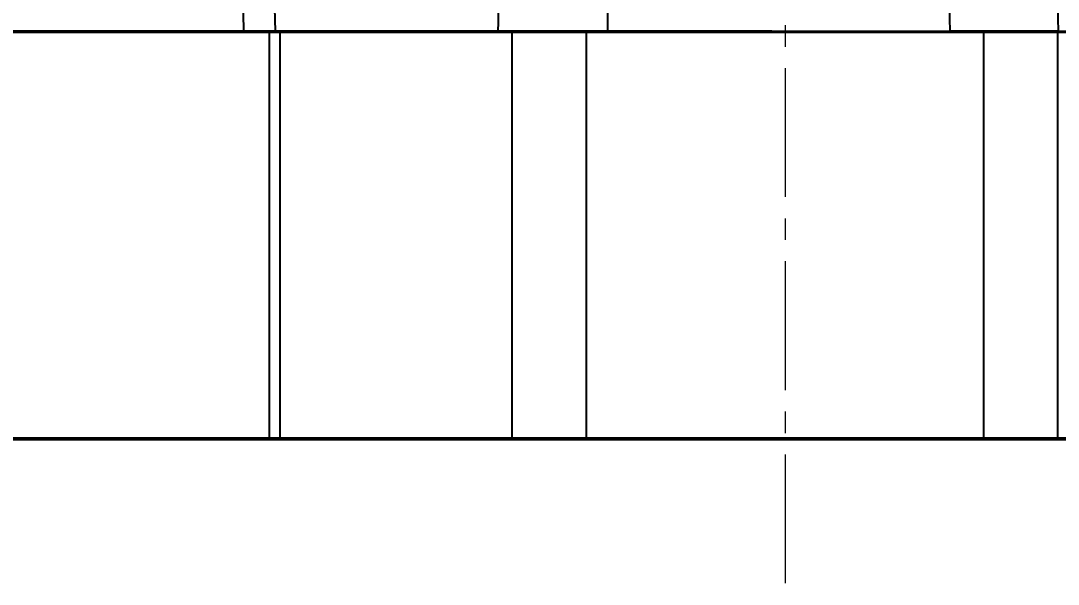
# Model space of a CAD drawing. Header units: millimetres. Extents: x 1964 to 5009, y 569 to 2723.
# Drawn here: x 2657 to 2810.5, y 2063.5 to 2146.8 of the extents above; entities that cross this region are included whole.
import ezdxf

# ---------------------------------------------------------------- set-up
doc = ezdxf.new("R2010")
doc.units = ezdxf.units.MM
doc.linetypes.add('CENTER2', pattern=[28.575, 19.05, -3.175, 3.175, -3.175])
doc.linetypes.add('点画线', pattern=[18, 12, -2, 2, -2])
doc.layers.add('AM_5', color=3, linetype='Continuous', lineweight=25)
doc.layers.add('中心线层', color=1, linetype='点画线', lineweight=18)
doc.styles.add('SLDTEXTSTYLE1', font='txt.shx', dxfattribs={"width": 0.7, "bigfont": 'gbcbig.shx'})
doc.dimstyles.new('SLDDIMSTYLE12$0', dxfattribs={"dimtxt": 12, "dimasz": 10, "dimexe": 0, "dimexo": 0.0625, "dimgap": 0.875, "dimtad": 1, "dimdec": 1, "dimlfac": 1.8, "dimrnd": 1e-09, "dimzin": 12, "dimdsep": 46, "dimtxsty": 'SLDTEXTSTYLE1', "dimcen": 0.09, "dimdle": 8.16, "dimclrd": 3, "dimclre": 3, "dimadec": 0, "dimazin": 3, "dimtfac": 1, "dimtdec": 1, "dimtofl": 0, "dimtmove": 0, "dimatfit": 3, "dimfxl": 0, "dimfrac": 2, "dimtolj": 1, "dimlwd": 5, "dimlwe": 5, "dimarcsym": 0})

# ---------------------------------------------------------------- blocks, each defined once
blk = doc.blocks.new('*U46')
at = {"layer": '中心线层', "color": 0, "linetype": 'CENTER2', "transparency": 16777216}
blk.add_line((0, 580.11), (0, -10.89), dxfattribs=at)
blk = doc.blocks.new('*D64')
at = {"layer": 'AM_5', "color": 3, "lineweight": 5, "transparency": 16777216}
blk.add_line((2756.48, 2479.13), (2362.08, 2479.13), dxfattribs=at)
at = {"layer": 'AM_5', "color": 3, "linetype": 'Continuous', "lineweight": 5, "transparency": 16777216}
for p, q in [((2362.08, 2469.13), (2362.08, 2155.35)), ((2768.16, 2145.35), (2362.08, 2145.35))]:
    blk.add_line(p, q, dxfattribs=at)
at = {"layer": 'AM_5', "color": 3, "transparency": 16777216}
for points in [[(2360.42, 2469.13), (2363.75, 2469.13), (2362.08, 2479.13)], [(2360.42, 2155.35), (2363.75, 2155.35), (2362.08, 2145.35)]]:
    blk.add_solid(points, dxfattribs=at)
at = {"layer": 'Defpoints', "color": 0, "transparency": 16777216}
for p in [(2756.55, 2479.13), (2362.08, 2145.35), (2768.22, 2145.35)]:
    blk.add_point(p, dxfattribs=at)
at = {"layer": 'AM_5', "color": 0, "transparency": 16777216, "insert": (2347.49, 2312.24), "char_height": 12, "attachment_point": 5, "rotation": 90, "style": 'SLDTEXTSTYLE1'}
blk.add_mtext('\\A1;{\\H2.28571x;335}', dxfattribs=at)
blk = doc.blocks.new('*D65')
at = {"layer": 'AM_5', "color": 3, "lineweight": 5, "transparency": 16777216}
blk.add_line((2768.16, 2145.35), (2361.9, 2145.35), dxfattribs=at)
at = {"layer": 'AM_5', "color": 3, "linetype": 'Continuous', "lineweight": 5, "transparency": 16777216}
for p, q in [((2361.9, 2135.35), (2361.9, 2094.95)), ((2767.82, 2084.95), (2361.9, 2084.95))]:
    blk.add_line(p, q, dxfattribs=at)
at = {"layer": 'AM_5', "color": 3, "transparency": 16777216}
for points in [[(2360.23, 2135.35), (2363.57, 2135.35), (2361.9, 2145.35)], [(2360.23, 2094.95), (2363.57, 2094.95), (2361.9, 2084.95)]]:
    blk.add_solid(points, dxfattribs=at)
at = {"layer": 'Defpoints', "color": 0, "transparency": 16777216}
for p in [(2768.22, 2145.35), (2361.9, 2084.95), (2767.88, 2084.95)]:
    blk.add_point(p, dxfattribs=at)
at = {"layer": 'AM_5', "color": 0, "transparency": 16777216, "insert": (2347.31, 2115.15), "char_height": 12, "attachment_point": 5, "rotation": 90, "style": 'SLDTEXTSTYLE1'}
blk.add_mtext('\\A1;{\\H2.28571x;60}', dxfattribs=at)

msp = doc.modelspace()

# ---------------------------------------------------------------- linework, layer by layer
at = {"color": 7, "linetype": 'Continuous', "lineweight": 25}
for p, q in [((2689.565, 2172.062), (2689.968, 2145.312)), ((2693.966, 2172.123), (2694.668, 2145.312)), ((2693.852, 2145.123), (2652.465, 2145.123)), ((2654.441, 2145.312), (2689.968, 2145.312)), ((2661.273, 2145.123), (2661.273, 2145.312)), ((2661.671, 2145.123), (2661.671, 2145.312)), ((2689.968, 2145.312), (2694.668, 2145.312)), ((2693.852, 2085.123), (2693.852, 2145.123)), ((2695.381, 2145.123), (2693.852, 2145.123)), ((2694.668, 2145.312), (2727.68, 2145.312)), ((2695.381, 2145.123), (2695.381, 2085.123)), ((2729.731, 2145.123), (2695.381, 2145.123)), ((2710.663, 2145.312), (2710.663, 2145.123)), ((2713.698, 2145.312), (2713.698, 2145.123)), ((2729.698, 2145.123), (2729.698, 2145.312)), ((2729.731, 2085.123), (2729.731, 2145.123)), ((2740.72, 2145.123), (2729.731, 2145.123)), ((2740.72, 2085.123), (2740.72, 2145.123)), ((2799.527, 2145.123), (2740.72, 2145.123)), ((2743.823, 2145.312), (2794.547, 2145.312)), ((2765.52, 2145.312), (2765.52, 2145.123)), ((2796.959, 2145.312), (2796.959, 2145.123)), ((2799.527, 2085.123), (2799.527, 2145.123)), ((2810.47, 2145.123), (2799.527, 2145.123)), ((2801.158, 2145.312), (2801.158, 2145.123)), ((2810.47, 2085.123), (2810.47, 2145.123)), ((2844.894, 2145.123), (2810.47, 2145.123)), ((2810.542, 2145.312), (2843.702, 2145.312)), ((2926.673, 2084.912), (2615.105, 2084.912)), ((2621.115, 2084.912), (2919.115, 2084.912)), ((2621.115, 2084.912), (2919.115, 2084.912)), ((2621.115, 2084.912), (2919.115, 2084.912)), ((2693.852, 2085.123), (2652.465, 2085.123)), ((2695.381, 2085.123), (2693.852, 2085.123)), ((2729.731, 2085.123), (2695.381, 2085.123)), ((2740.72, 2085.123), (2729.731, 2085.123)), ((2740.002, 2085.123), (2740.002, 2084.912)), ((2759.221, 2084.912), (2740.002, 2084.912)), ((2799.527, 2085.123), (2740.72, 2085.123)), ((2759.221, 2085.123), (2759.221, 2084.912)), ((2759.221, 2084.912), (2762.846, 2084.912)), ((2762.846, 2085.123), (2762.846, 2084.912)), ((2762.846, 2084.912), (2777.384, 2084.912)), ((2777.384, 2085.123), (2777.384, 2084.912)), ((2777.384, 2084.912), (2780.682, 2084.912)), ((2780.682, 2085.123), (2780.682, 2084.912)), ((2784.165, 2085.123), (2784.165, 2084.912)), ((2784.165, 2084.912), (2790.692, 2084.912)), ((2790.692, 2085.123), (2790.692, 2084.912)), ((2801.459, 2084.912), (2790.692, 2084.912)), ((2810.47, 2085.123), (2799.527, 2085.123)), ((2801.459, 2084.912), (2801.459, 2085.123)), ((2844.894, 2085.123), (2810.47, 2085.123))]:
    msp.add_line(p, q, dxfattribs=at)
for points, knots in [([(2794.547, 2145.312), (2794.208, 2165.406), (2793.537, 2205.114), (2792.915, 2244.824), (2792.607, 2264.439)], [0, 0, 0, 0, 0.50602862, 1, 1, 1, 1]), ([(2807.71, 2264.439), (2808.159, 2244.824), (2809.067, 2205.115), (2810.046, 2165.406), (2810.542, 2145.312)], [0, 0, 0, 0, 0.4939776, 1, 1, 1, 1]), ([(2744.45, 2229.134), (2744.354, 2215.066), (2744.163, 2187.125), (2743.936, 2159.185), (2743.823, 2145.312)], [0, 0, 0, 0, 0.5034857, 1, 1, 1, 1]), ([(2727.68, 2145.312), (2727.899, 2159.142), (2728.206, 2178.524), (2728.494, 2197.906), (2728.576, 2203.459)], [0, 0, 0, 0, 0.7134947, 1, 1, 1, 1]), ([(2743.823, 2145.312), (2742.988, 2145.312), (2741.317, 2145.312), (2738.779, 2145.312), (2736.311, 2145.312), (2733.969, 2145.312), (2731.839, 2145.312), (2729.554, 2145.312), (2728.393, 2145.312), (2727.68, 2145.312)], [0, 0, 0, 0, 0.13170164, 0.26340302, 0.39510563, 0.5268083, 0.6584953, 0.79018262, 1, 1, 1, 1]), ([(2810.542, 2145.312), (2810.128, 2145.312), (2809.301, 2145.312), (2807.617, 2145.312), (2805.657, 2145.312), (2803.453, 2145.312), (2801.068, 2145.312), (2798.076, 2145.312), (2795.89, 2145.312), (2794.547, 2145.312)], [0, 0, 0, 0, 0.1317289, 0.2634574, 0.395189, 0.5269206, 0.6586019, 0.7902834, 1, 1, 1, 1])]:
    msp.add_open_spline(points, degree=3, knots=knots, dxfattribs=at)

# ---------------------------------------------------------------- block references
at = {"layer": '中心线层', "linetype": 'CENTER2'}
msp.add_blockref('*U46', (2770.115, 1588.298), dxfattribs=at)

# ---------------------------------------------------------------- dimensions: what is measured, and where the dimension line sits
at = {"layer": 'AM_5'}
for base, p1, p2, text, picture, middle in [((2362.084, 2145.348), (2756.546, 2479.134), (2768.221, 2145.348), '{\\H2.28571x;335}', '*D64', (2347.494, 2312.241)), ((2361.901, 2084.946), (2768.221, 2145.348), (2767.878, 2084.946), '{\\H2.28571x;60}', '*D65', (2347.311, 2115.147))]:
    dim = msp.add_linear_dim(base=base, p1=p1, p2=p2, angle=90, text=text, dimstyle='SLDDIMSTYLE12$0', override={"dimlfac": 1}, dxfattribs=at)
    dim.commit()
    dim.dimension.update_dxf_attribs({"geometry": picture, "text_midpoint": middle})

doc.saveas('drawing.dxf')
